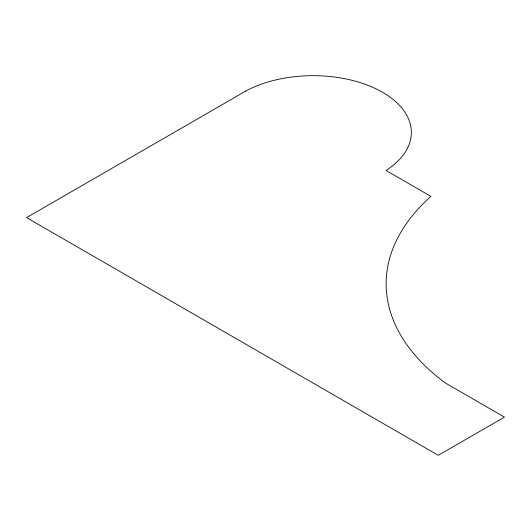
<?xml version="1.0" encoding="UTF-8"?>
<svg xmlns="http://www.w3.org/2000/svg" width="531" height="531" viewBox="0 0 531 531"><rect width="100%" height="100%" fill="white"/><g stroke="black" fill="none" stroke-linecap="round" stroke-linejoin="round"><path stroke-width="0.8" d="M245.661 91.12L26.55 217.617L438.281 455.326L504.45 417.12L445.628 383.163A278.49 160.787 0 0 1 430.926 196.39L386.024 170.464A98.301 56.757 0 0 0 381.842 91.876A98.301 56.757 0 0 0 245.661 91.12"/></g></svg>
